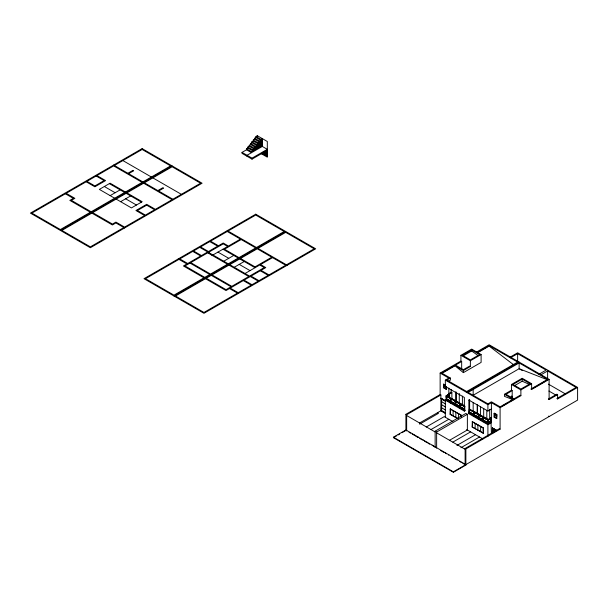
<?xml version="1.0" encoding="UTF-8"?>
<svg xmlns="http://www.w3.org/2000/svg" width="608" height="608" viewBox="0 0 608 608"><rect width="100%" height="100%" fill="white"/><g stroke="black" fill="none" stroke-linecap="round" stroke-linejoin="round"><path stroke-width="0.91" d="M65.375 193.777L31.897 213.112L60.382 229.55L90.364 212.245M114.395 165.482L142.128 149.469L170.612 165.908L142.88 181.921M127.893 173.265L132.886 170.384L133.638 170.818L128.638 173.698M110.147 195.624L120.141 189.856M60.382 230.417L172.11 165.908M91.861 213.112L61.879 230.417L90.364 246.863L123.842 227.536M144.377 182.788L172.11 166.774L200.594 183.221L172.862 199.234M120.642 201.681L130.636 195.913M157.867 190.578L162.868 187.69L163.62 188.123L158.62 191.011M255.968 136.496L260.961 139.376L260.961 140.357L255.968 137.476L255.968 136.496L257.313 135.713L267.307 141.482L267.307 157.176L260.885 153.467M254.615 138.252L259.616 141.14L259.616 142.12L254.615 139.232L254.615 138.252L255.968 137.476M253.27 140.015L258.263 142.895L258.263 143.876L253.27 140.995L253.27 140.015L254.615 139.232M262.314 141.542L256.918 144.658L256.918 145.639L251.917 142.751L251.917 141.77L253.27 140.995M262.314 142.523L255.565 146.422L255.565 147.402L250.572 144.514L250.572 143.534L251.917 142.751M262.314 143.503L254.22 148.177L254.22 149.158L249.219 146.277L249.219 145.289L250.572 144.514M260.961 139.376L262.314 138.601L262.314 146.444L247.023 155.276L247.023 156.256M262.314 144.484L252.867 149.94L252.867 150.921L247.874 148.033L247.874 147.052L249.219 146.277M259.616 141.14L262.314 139.582M262.314 145.464L251.514 151.696L251.514 152.676L246.521 149.796L246.521 148.816L247.874 148.033M258.263 142.895L262.314 140.562M267.307 150.313L252.016 159.144L242.022 153.368L242.022 152.388L246.521 149.796M242.022 152.388L252.016 158.156L267.307 149.332L262.314 146.444M178.98 259.365L145.502 278.692L173.979 295.138L203.961 277.833M228 231.063L255.732 215.057L284.21 231.496L256.477 247.509M186.922 263.956L183.426 265.97L226.001 290.556L229.497 288.534L238.192 293.55M208.21 253.103L208.962 252.67M211.706 255.124L212.458 254.691M212.96 254.98L227.696 246.468L223.204 243.876L208.46 252.388L228.251 263.811M240.441 239.111L228.448 246.035L223.204 243.01L218.454 245.746L210.512 241.163L227.248 231.496L255.732 247.942L210.512 274.048L190.722 262.626L207.708 252.814L227.498 264.244M241.186 239.544L224.451 249.212L238.99 257.61M223.752 261.212L233.746 255.444M173.979 296.005L285.714 231.496M205.458 278.692L175.484 296.005L203.961 312.451L237.439 293.117M257.982 248.376L285.714 232.362L314.192 248.809L286.459 264.822M234.247 267.269L244.241 261.501M245.039 273.501L259.776 264.989L264.275 267.588L249.531 276.1L229.748 264.678M402.002 432.706L405.908 430.456L405.908 414.299L440.139 394.539L440.139 373.069L460.925 361.068L460.925 355.3L471.664 349.098L481.11 354.548L481.11 362.406L463.372 372.643L454.678 365.545L463.372 370.561L470.364 366.525L470.364 360.757L481.11 354.548M471.664 349.965L462.422 355.3L470.364 359.89L479.613 354.548L471.664 349.965L471.664 350.976L478.169 355.619M463.19 355.862L471.664 350.976M476.436 352.116L489.151 344.774L549.115 379.392L549.115 399.524L548.37 399.091L556.86 394.189L557.612 394.622L557.612 398.947L556.86 398.521L576.103 387.41L547.618 370.964L541.204 374.672M454.678 365.545L441.682 373.046L450.376 378.062L450.376 380.144L448.278 381.36M461.67 368.972L461.67 361.502L455.422 365.112L463.372 369.694L469.619 366.092L470.364 366.525M477.196 352.541L489.151 345.633L517.636 362.079L466.67 391.506L446.88 380.084L450.376 378.062M441.682 373.502L454.678 366.001M477.196 353.005L489.151 346.096L489.151 345.633M446.105 400.117C447.04 400.786 445.352 396.895 446.105 395.793L464.77 406.57L464.77 410.894L464.368 411.122L464.368 397.45L445.33 386.46L445.33 380.114L448.833 378.092L440.139 373.069M446.356 389.181L443.612 387.889L443.612 384.134L443.855 387.744L446.356 389.181L446.356 386.544M405.908 414.299L406.653 414.732L440.884 394.972L440.884 410.78L445.033 413.174M509.641 357.405L517.636 352.792L577.6 387.41L577.6 400.102L453.378 471.823L393.414 437.205L393.414 437.669L453.378 472.287L465.872 465.074L465.872 448.917L500.095 429.157L500.095 407.694L520.889 395.686L520.889 389.918L531.628 383.716L531.628 389.485L530.883 389.052L547.618 379.392L519.133 362.946L468.114 392.403L488.657 404.259M510.424 357.823L517.636 353.658L546.121 370.097L538.908 374.27M448.833 388.064L448.833 393.498L451.128 392.168L451.881 392.601L451.881 398.658L464.74 405.802M446.105 395.793L449.206 393.999L449.403 397.579M446.508 400.117L446.508 395.793L449.403 394.121M448.833 393.498L449.578 393.931L451.881 392.601M441.636 410.81L441.286 411.008L441.636 398.688L441.636 410.81L445.588 413.09M446.705 395.907C451.25 390.26 448.172 402.344 449.206 393.999M446.356 398.704L450.619 401.052L446.356 398.704L446.356 395.937L449.054 394.493L449.107 397.001M446.553 399.167L450.726 401.569L446.356 398.992L446.356 400.262M445.33 417.27L445.33 400.132L446.728 399.327M450.619 398.574L446.356 396.226L450.619 398.574L450.52 401.113M451.121 398.863C455.954 399.167 458.052 407.71 451.022 401.394L451.121 398.863L455.286 401.265M447.549 401.158L448.993 400.33M451.022 401.394L455.286 403.742M466.617 392.403L519.133 362.079M451.022 401.972L455.392 404.267L451.022 401.972L451.022 402.96L450.52 401.683M393.414 437.205L405.908 429.993L465.872 464.611M455.688 401.614L459.952 403.963L459.853 406.494L455.688 404.092L455.688 401.614L459.952 403.963M393.414 437.669L396.538 435.86M398.096 434.963L399.661 434.059M419.368 423.084L440.884 410.78M419.649 424.194L438.49 413.318L437.388 412.68M455.688 404.092L459.952 406.44M455.688 404.67L460.051 406.957L455.688 404.67L455.688 405.65L455.886 404.556M455.187 404.381L455.187 405.361L455.886 405.536M457.953 418.79L450.102 414.253L450.353 408.918L453.104 410.506L453.104 415.697M460.355 404.305L464.618 406.653L464.52 409.192L460.355 406.782L460.355 404.305L464.618 406.653M491.401 422.697L487.905 424.711L468.867 413.721L468.867 400.049L469.619 399.616L469.619 413.288L487.905 423.844C493.278 424.43 490.17 411.327 491.028 422.476L491.401 433.519M460.355 406.782L464.618 409.131M426.216 427.036L444.235 416.632L452.907 421.64M460.355 407.36L464.717 409.655L460.355 407.36L460.355 408.34L460.552 407.246M459.853 407.071L459.853 408.059L460.552 408.226M450.102 414.253L457.915 418.471M431.011 429.544L448.803 419.277M464.52 409.769L464.717 410.636M504.442 394.273L513.137 399.296L513.137 399.76L504.442 396.355L504.442 394.273L511.442 390.237L511.442 384.469L522.181 378.267L531.628 383.716M468.867 413.721L469.444 409.062L487.905 419.725L490.831 418.03M522.181 379.134L512.939 384.469L520.889 389.052L530.13 383.716L522.181 379.134L522.181 381.224L514.482 385.677M450.102 409.062L461.35 415.264L455.848 412.095L455.848 417.286M432.113 445.124L435.138 447.328L435.138 431.178L465.872 413.432L467.37 414.299L467.37 429.993L449.578 440.26M469.695 412.551L473.86 414.96L469.695 412.551L469.695 413.531L469.239 413.501M435.138 431.178L436.635 432.037L467.37 414.299M473.761 411.958L469.49 409.61L473.761 411.958L473.655 414.496L469.49 412.087L473.761 414.436M487.905 403.826L491.401 401.804L500.095 406.828L520.136 395.261L520.889 395.686M474.156 412.3L478.428 414.648L478.321 417.187L474.156 414.785L474.156 412.3L478.428 414.648M445.33 380.114L487.905 404.692L491.401 402.671L500.095 407.694M512.194 398.286L512.194 390.67L505.947 394.273L513.889 398.863M474.156 414.785L478.428 417.134M473.168 402.64L473.168 410.955L489.151 419.892M474.156 415.363L478.526 417.65L474.156 415.363L474.156 416.343L473.655 415.074M478.823 414.998L483.086 417.346L482.988 419.885L478.823 417.476L478.823 414.998L483.086 417.346M510.629 397.343L512.194 396.439L511.442 396.006M468.867 400.049L487.905 411.038L491.401 409.017M478.823 417.476L483.086 419.824M475.828 423.624L483.383 427.986L483.383 433.177L472.142 426.976L472.393 421.64L475.137 423.229L475.137 428.42M478.823 418.053L483.193 420.348L478.823 418.053L478.823 419.034L479.02 417.939M478.321 417.764L478.321 418.745L479.02 418.92M502.542 405.878L507.437 403.051M509.876 401.637L513.137 399.76M532.471 388.596L535.663 386.756M537.259 385.837L545.224 381.231M531.628 389.485L549.115 379.392M483.489 417.688L487.753 420.037L487.654 422.575L483.489 420.174L483.489 417.688L487.753 420.037M494.129 413.303L496.873 414.603L496.622 418.494L494.129 417.05L494.129 413.303L496.873 414.603M483.489 420.174L487.753 422.522M472.142 426.976L483.383 433.177M483.687 420.637C482.904 421.458 483.831 421.542 488.156 423.153L490.778 421.64L490.778 422.621L490.778 421.64M482.988 420.462L482.988 421.443L483.687 421.618M491.028 418.152L487.905 419.953L469.239 409.176M488.057 420.037L490.679 418.524L490.778 421.063C483.254 426.907 491.986 412.733 490.626 420.979M494.129 417.05L496.873 418.35M452.823 442.138L470.615 431.87M488.057 422.522L490.679 421.002M487.654 423.153L487.654 424.133L487.654 423.153L483.489 420.751M488.612 422.659L490.58 421.526M487.654 424.133L488.156 424.133L488.156 423.153M472.142 421.785L483.383 427.986M456.912 445.436L475.517 434.697M492.305 433.337L492.305 427.941L496.85 430.396M492.7 433.299L493.103 428.404L493.103 432.136M460.91 447.739L479.514 437M549.115 399.524L557.612 394.622M465.872 465.074L465.12 464.641L465.12 448.484L499.35 428.724L500.095 429.157M557.612 398.947L577.6 387.41M547.618 379.848L519.133 368.714L473.168 395.261L473.168 389.485M522.181 381.224L530.13 384.727M446.834 400.132L465.173 410.666M251.917 141.77L256.918 144.658M265.878 150.472L267.307 151.293M265.164 151.035L267.307 152.274M250.572 143.534L255.565 146.422M264.45 151.605L267.307 153.254M263.735 152.175L267.307 154.234M262.314 152.334L267.307 155.215M249.219 145.289L254.22 148.177M267.307 156.195L262.314 153.315L262.314 154.295M247.874 147.052L252.867 149.94M246.521 148.816L251.514 151.696M548.431 384.127L565.524 393.999M522.394 370.599L519.133 368.714L519.133 362.946M548.902 391.035L556.267 395.284M460.925 355.3L470.364 360.757M511.442 384.469L520.889 389.918M122.892 160.573L151.377 177.019M152.874 177.886L181.359 194.324M460.925 361.068L461.67 361.502M511.442 390.237L512.194 390.67M113.65 165.049L173.614 199.667M227.248 230.63L287.212 265.255M548.37 416.115L549.115 416.548M125.392 192.022L110.101 183.19L99.355 189.392L114.646 198.223M126.89 192.888L142.181 201.712L131.434 207.913L116.143 199.09M240.487 258.468L255.033 266.866L271.768 257.199L257.23 248.809L212.01 274.915L231.792 286.338L248.786 276.534L228.996 265.111M109.349 183.624L124.64 192.455M126.137 193.321L141.428 202.145M222.954 249.212L238.245 258.043M239.742 258.902L255.033 267.733M104.356 186.512L115.148 192.744M125.643 198.801L136.435 205.033M217.953 252.1L228.745 258.324M239.24 264.389L250.032 270.621M443.612 384.134L445.482 385.221M443.855 385.107L445.109 385.829M494.38 414.284L496.873 415.728M443.855 386.217L446.356 387.661M494.38 415.408L496.873 416.852M490.656 417.643L491.401 418.076L491.401 402.671M490.778 421.063L488.209 422.378M446.508 395.793L464.968 406.448M488.209 419.892L488.156 422.575M440.139 394.539L440.884 394.972M450.52 402.671L451.022 402.96M455.187 405.361L455.688 405.65M459.853 408.059L460.355 408.34M473.655 416.054L474.156 416.343M478.321 418.745L478.823 419.034M482.988 421.443L483.489 421.732M445.33 400.132L464.368 411.122M444.98 400.452L440.884 398.202L445.679 400.968M492.305 427.941L496.698 430.479M441.286 398.894L445.033 401.06M492.7 428.632L496.447 430.798M441.636 401.721L445.588 404.001M453.788 410.902L455.164 411.692M441.636 404.746L445.588 407.033M441.636 407.778L445.588 410.066M445.588 412.862L441.286 410.78L445.033 412.946M64.63 193.344L73.325 198.368L69.829 200.389L112.396 224.968L115.9 222.946L124.594 227.97M178.228 258.932L187.674 264.389M466.617 429.56L482.775 438.885M465.12 448.484L465.872 448.917M406.653 415.522L435.138 431.969M436.635 432.835L465.12 449.282M405.908 430.456L406.653 430.89L406.653 414.732M409.04 432.265L410.628 433.177M412.216 434.097L413.805 435.016M415.294 435.875L418.076 437.479L418.076 437.015M419.718 438.429L422.18 439.85M424.414 441.134L426.535 442.366M428.055 443.24L429.681 444.182M440.701 450.543L443.969 452.428M446.378 453.819L444.782 452.436M451.227 456.623L453.674 458.037L453.674 457.573M454.374 458.44L457.178 460.051L457.178 459.595M459.557 461.426L461.145 462.346M462.734 463.266L464.322 464.185M489.151 346.096L513.137 364.412M547.618 370.964L547.618 379.126M517.636 353.658L517.636 361.821M496.622 414.747L496.622 418.494M494.38 413.159L494.38 416.906M494.35 429.126L494.35 432.159M492.45 427.857L492.45 433.246M489.683 409.298L489.683 419.55M487.905 404.692L487.905 411.038M487.905 419.725L487.905 424.278M487.905 424.711L487.905 436.438M487.654 420.098L487.654 422.575M486.803 410.271L486.803 418.54M483.687 408.47L483.687 416.738M483.588 417.635L483.588 420.113M483.238 417.255L483.238 421.587M483.132 428.131L483.132 433.322M482.988 417.4L482.988 419.885M480.563 406.661L480.563 414.93M480.632 426.398L480.632 431.596M478.922 414.937L478.922 417.422M478.572 414.565L478.572 418.889M478.321 414.709L478.321 417.187M477.888 424.817L477.888 430.008M477.44 404.86L477.44 413.128M477.189 404.882L477.189 413.273M474.255 412.247L474.255 414.724M473.906 411.874L473.906 416.199M473.655 412.019L473.655 414.496M472.393 421.64L472.393 426.831M469.444 409.062L469.49 413.645M464.52 406.714L464.52 409.192M463.372 370.561L463.372 372.643M462.399 396.18L462.399 404.449M461.1 415.408L461.1 417.141M460.454 404.244L460.454 406.729M460.104 403.872L460.104 408.204M459.853 404.016L459.853 406.494M459.276 393.452L459.276 402.64M458.599 413.676L458.599 418.008M456.152 392.57L456.152 400.839M455.901 391.666L455.901 400.984M455.787 401.554L455.787 404.031M455.438 401.181L455.438 405.506M455.187 401.326L455.187 403.803M453.378 471.823L453.378 472.287M451.128 389.454L451.128 392.168M450.771 398.483L450.771 402.815M450.726 401.569L450.726 402.549M450.353 408.918L450.353 414.109M449.578 393.931L449.578 397.624M448.78 454.746L448.78 455.21M446.105 386.513L446.105 389.325M436.635 432.037L436.635 448.195M427.242 442.312L427.242 442.776M422.993 439.858L422.993 440.321M414.603 435.009L414.603 435.472M257.313 135.713L257.313 136.694M252.016 158.156L252.016 159.144M142.128 148.603L30.4 213.112L90.364 247.73L202.092 183.221L142.128 148.603M86.169 181.777L66.181 193.321L74.875 198.337L71.372 200.359L91.162 211.782L142.128 182.354L113.65 165.908L96.908 175.575L105.602 180.599L94.863 186.8L86.169 181.777M96.163 176.008L86.914 181.344L94.863 185.934L104.105 180.599L96.163 176.008M143.632 183.221L92.659 212.648L112.45 224.071L115.9 222.08L124.594 227.103L144.628 215.536L135.934 210.512L146.68 204.311L155.374 209.327L172.11 199.667L143.632 183.221M146.68 205.177L137.431 210.512L145.38 215.103L154.622 209.76L146.68 205.177M255.732 214.191L143.997 278.692L203.961 313.318L315.696 248.809L255.732 214.191M192.766 251.4L179.778 258.902L187.72 263.492L200.716 255.991L192.766 251.4M199.766 247.365L193.519 250.975L201.461 255.558L207.708 251.955L199.766 247.365M209.76 241.596L200.518 246.932L208.46 251.522L217.702 246.179L209.76 241.596M189.97 263.059L184.976 265.947L204.759 277.37L209.76 274.482L189.97 263.059M211.257 275.348L206.264 278.236L226.047 289.659L231.048 286.771L211.257 275.348M272.521 257.632L260.528 264.556L265.772 267.588L261.03 270.332L268.972 274.915L285.714 265.255L272.521 257.632M243.291 280.569L230.25 288.101L238.192 292.684L251.233 285.16L243.291 280.569M250.283 276.534L244.036 280.136L251.986 284.726L258.233 281.116L250.283 276.534M260.277 270.765L251.036 276.1L258.978 280.683L268.219 275.348L260.277 270.765"/></g></svg>
